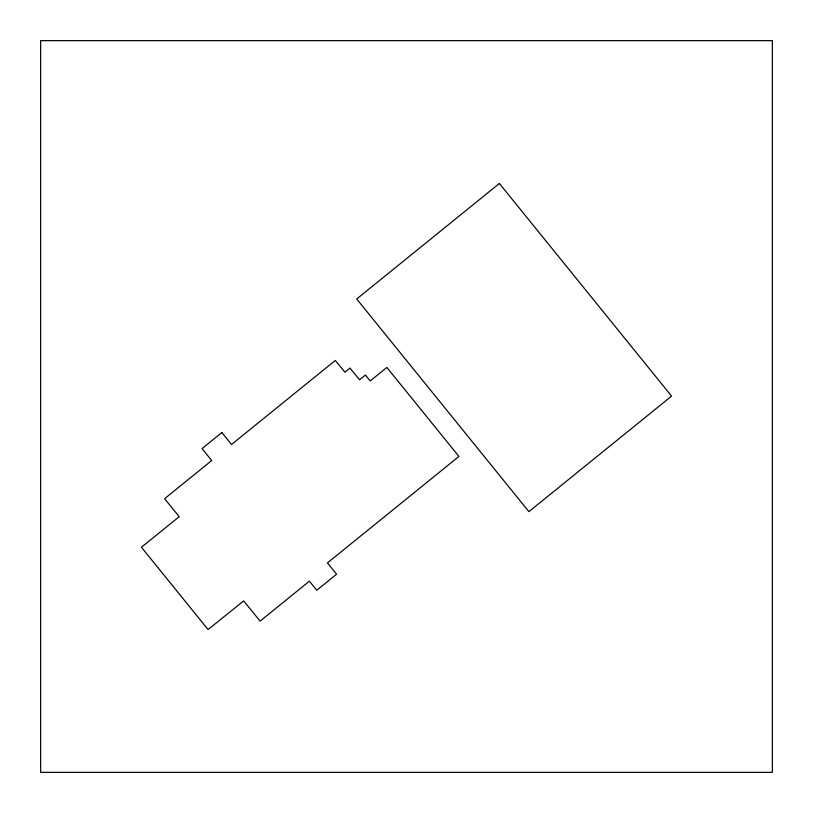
<?xml version="1.0" encoding="UTF-8"?>
<svg xmlns="http://www.w3.org/2000/svg" width="813" height="813" viewBox="0 0 813 813"><rect width="100%" height="100%" fill="white"/><g stroke="black" fill="none" stroke-linecap="round" stroke-linejoin="round"><path stroke-width="1.22" d="M499.375 183.464L356.704 298.991L528.897 511.641L671.568 396.114L499.375 183.464M221.858 432.546L202.051 448.593L211.715 460.534L164.602 498.684L179.185 516.692L141.432 547.251L208.067 629.536L243.697 600.919L260.099 621.102L309.407 581.173L316.755 590.238L336.572 574.191L327.436 562.921L458.928 456.439L386.866 367.446L370.189 380.951L365.413 375.057L359.529 379.834L349.997 368.055L344.915 372.171L335.302 360.454L231.532 444.487L221.858 432.546M772.35 40.65L40.65 40.65L40.65 772.35L772.35 772.35L772.35 40.65"/></g></svg>
